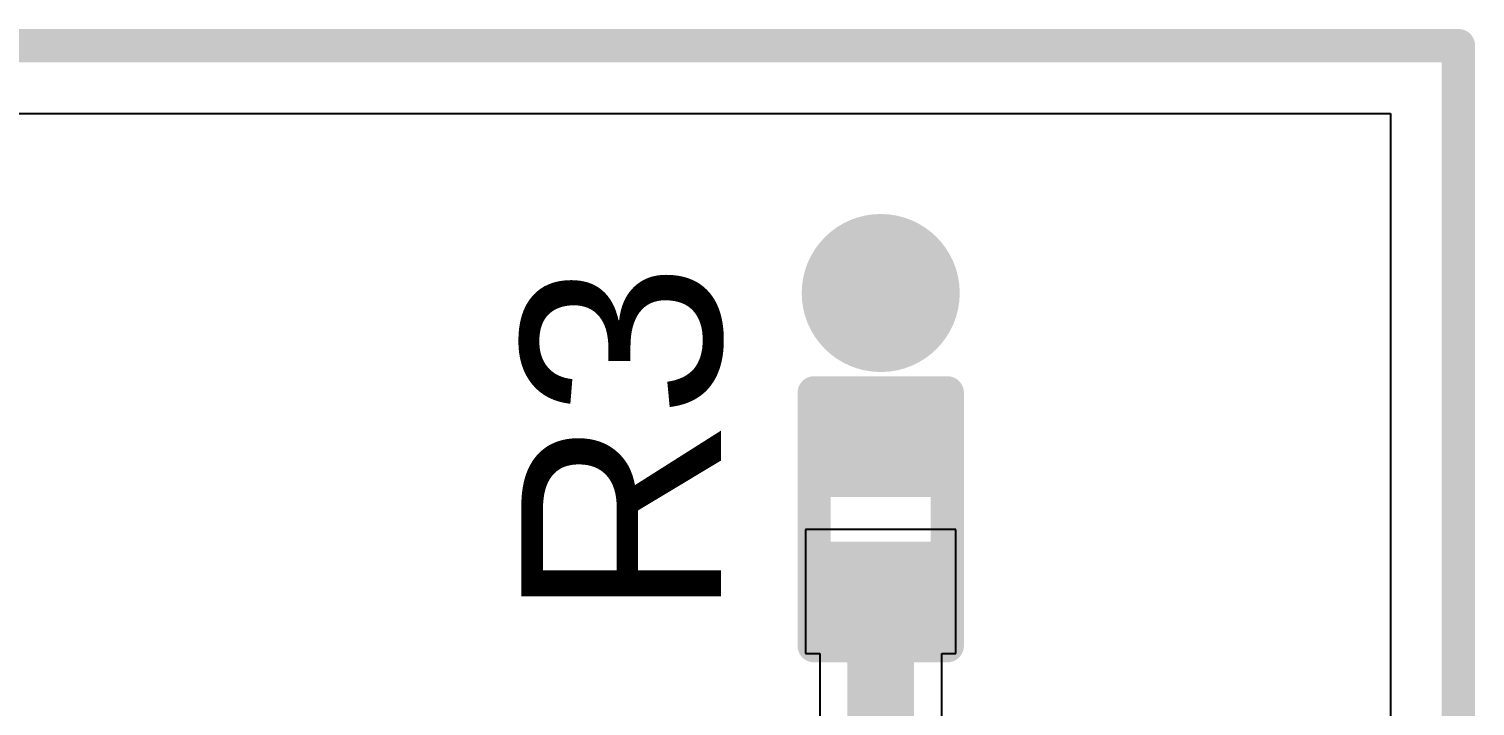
# Model space of a CAD drawing. Header units: inches. Extents: x -14.1 to 26.4, y -2.7 to 26.9.
# Drawn here: x 7.54 to 13.06, y 11.48 to 14.06 of the extents above; entities that cross this region are included whole.
import ezdxf

# ---------------------------------------------------------------- set-up
doc = ezdxf.new("R2010")
doc.units = ezdxf.units.IN
for name, color, linetype in [('Board Outline', 216, 'Continuous'), ('Bottom Layer', 5, 'Continuous'), ('Bottom Solder', 6, 'Continuous'), ('Top Layer', 1, 'Continuous'), ('Top Overlay', 2, 'Continuous'), ('Top Paste', 8, 'Continuous'), ('Top Solder', 216, 'Continuous'), ('Via Holes', 16, 'Continuous')]:
    doc.layers.add(name, color=color, linetype=linetype)
doc.styles.add('Arial', font='', dxfattribs={"height": 0.2})
doc.styles.get('Arial').set_extended_font_data('Arial')

# ---------------------------------------------------------------- blocks, each defined once
blk = doc.blocks.new('R___0201_1')
at = {"layer": 'Top Layer'}
for points in [[(-0.40999791, 0.18499963), (-0.13999845, 0.18499963), (-0.13999845, -0.18499963), (-0.40999791, -0.18499963)], [(0.14000099, 0.18499963), (0.41000045, 0.18499963), (0.41000045, -0.18499963), (0.14000099, -0.18499963)]]:
    blk.add_hatch(color=1, dxfattribs=at).paths.add_polyline_path(points)
at = {"layer": 'Top Paste'}
for points in [[(-0.40999791, 0.18499963), (-0.13999845, 0.18499963), (-0.13999845, -0.18499963), (-0.40999791, -0.18499963)], [(0.14000099, 0.18499963), (0.41000045, 0.18499963), (0.41000045, -0.18499963), (0.14000099, -0.18499963)]]:
    blk.add_hatch(color=8, dxfattribs=at).paths.add_polyline_path(points)
at = {"layer": 'Top Solder'}
for points in [[(-0.46499907, 0.24000079), (-0.08499729, 0.24000079), (-0.08499729, -0.24000079), (-0.46499907, -0.24000079)], [(0.08499983, 0.24000079), (0.46500161, 0.24000079), (0.46500161, -0.24000079), (0.08499983, -0.24000079)]]:
    blk.add_hatch(color=216, dxfattribs=at).paths.add_polyline_path(points)
at = {"layer": 'Top Overlay', "const_width": 0.127}
for points in [[(-0.4826, -0.254), (-0.4826, 0.254)], [(0.4826, 0.254), (-0.4826, 0.254)], [(0.4826, -0.254), (0.4826, 0.254)], [(0.4826, -0.254), (-0.4826, -0.254)]]:
    blk.add_lwpolyline(points, dxfattribs=at)
at = {"layer": 'Top Overlay', "const_width": 0.0635}
for points in [[(-0.51435, 0.254, 1), (-0.4508499999999999, 0.254, 1)], [(-0.51435, 0.254, 1), (-0.4508499999999999, 0.254, 1)], [(0.4508499999999999, 0.254, 1), (0.51435, 0.254, 1)], [(0.4508499999999999, 0.254, 1), (0.51435, 0.254, 1)], [(-0.51435, -0.254, 1), (-0.4508499999999999, -0.254, 1)], [(-0.51435, -0.254, 1), (-0.4508499999999999, -0.254, 1)], [(0.4508499999999999, -0.254, 1), (0.51435, -0.254, 1)], [(0.4508499999999999, -0.254, 1), (0.51435, -0.254, 1)]]:
    blk.add_lwpolyline(points, format="xyb", close=True, dxfattribs=at)

msp = doc.modelspace()

# ---------------------------------------------------------------- hatches: boundary and pattern name
at = {"layer": 'Bottom Layer'}
h = msp.add_hatch(color=5, dxfattribs=at)
edge = h.paths.add_edge_path()
edge.add_arc((10.795, 13.0556), 0.1999996, 0, 360)
at = {"layer": 'Bottom Solder'}
h = msp.add_hatch(color=6, dxfattribs=at)
edge = h.paths.add_edge_path()
edge.add_arc((10.795, 13.0556), 0.3015996, 0, 360)
at = {"layer": 'Top Layer'}
h = msp.add_hatch(color=1, dxfattribs=at)
edge = h.paths.add_edge_path()
edge.add_arc((10.795, 13.0556), 0.1999996, 0, 360)
at = {"layer": 'Top Solder'}
h = msp.add_hatch(color=216, dxfattribs=at)
edge = h.paths.add_edge_path()
edge.add_arc((10.795, 13.0556), 0.3015996, 0, 360)
at = {"layer": 'Via Holes'}
h = msp.add_hatch(color=7, dxfattribs=at)
edge = h.paths.add_edge_path()
edge.add_arc((10.795, 13.0556), 0.0999998, 0, 360)

# ---------------------------------------------------------------- linework, layer by layer
at = {"layer": 'Board Outline', "const_width": 0.127}
for points in [[(0, 13.99999994), (12.9999994, 13.99999994)], [(12.9999994, 0), (12.9999994, 13.99999994)]]:
    msp.add_lwpolyline(points, dxfattribs=at)
at = {"layer": 'Board Outline', "const_width": 0.0635}
msp.add_lwpolyline([(12.9682494, 13.99999994, 1), (13.0317494, 13.99999994, 1)], format="xyb", close=True, dxfattribs=at)
msp.add_lwpolyline([(12.9682494, 13.99999994, 1), (13.0317494, 13.99999994, 1)], format="xyb", close=True, dxfattribs=at)
at = {"layer": 'Bottom Layer'}
for p, q in [((0.25896316, 13.74103678), (12.74103624, 13.74103678)), ((12.74103624, 13.74103678), (12.74103624, 10.76692284))]:
    msp.add_line(p, q, dxfattribs=at)
at = {"layer": 'Top Layer'}
for p, q in [((0.25896316, 13.74103678), (12.74103624, 13.74103678)), ((12.74103624, 13.74103678), (12.74103624, 9.306598099999999)), ((11.08159836, 12.15359774), (10.50840164, 12.15359774)), ((10.50840164, 12.15359774), (10.50840164, 11.68040082)), ((11.08159836, 11.68040082), (11.08159836, 12.15359774)), ((10.50840164, 11.68040082), (10.56192198, 11.68040082)), ((10.56192198, 11.68040082), (10.56192198, 11.2174528)), ((11.02807802, 11.2104805), (11.02807802, 11.68040082)), ((11.02807802, 11.68040082), (11.08159836, 11.68040082))]:
    msp.add_line(p, q, dxfattribs=at)
at = {"layer": 'Top Layer', "const_width": 0.254}
msp.add_lwpolyline([(10.795, 10.9071791), (10.795, 11.91699928)], dxfattribs=at)
at = {"layer": 'Top Layer', "const_width": 0.127}
msp.add_lwpolyline([(10.7315, 11.91699928, 1), (10.8585, 11.91699928, 1)], format="xyb", close=True, dxfattribs=at)

# ---------------------------------------------------------------- block references
at = {"rotation": 270}
msp.add_blockref('R___0201_1', (10.795, 12.192), dxfattribs=at)

# ---------------------------------------------------------------- texts
at = {"layer": 'Top Overlay', "style": 'Arial'}
msp.add_text('R3', height=0.7619999999999999, rotation=90, dxfattribs=at).set_placement((10.18527554, 11.81120574))

doc.saveas('drawing.dxf')
